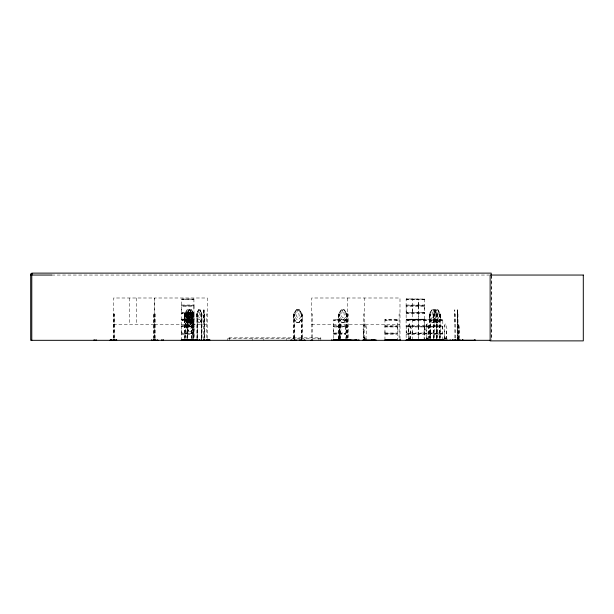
<?xml version="1.0" encoding="UTF-8"?>
<svg xmlns="http://www.w3.org/2000/svg" width="614" height="614" viewBox="0 0 614 614"><rect width="100%" height="100%" fill="white"/><g stroke="black" fill="none" stroke-linecap="round" stroke-linejoin="round"><path stroke-width="0.46" stroke-dasharray="3.07 2.3" d="M181.614 329.987L181.529 333.394L194.016 333.425L193.901 339.895M181.614 309.272L181.529 312.687M193.901 329.987L194.016 305.45L181.498 305.45L181.583 298.934L194.047 299.033L181.583 299.171M193.901 309.272L193.901 306.217L181.598 306.248L181.598 312.296L193.917 312.296M333.525 329.987L333.525 339.895M345.82 329.987L345.943 326.188L333.417 326.157L333.502 319.641L345.928 319.679L333.433 319.856M384.955 339.895L384.955 329.987M397.243 329.987L397.388 326.349M406.199 329.987L406.199 333.08M406.199 309.272L406.077 326.188L442.84 326.164L442.74 329.987M412.301 339.895L412.301 329.987M412.301 312.296L412.301 309.272M418.633 305.611L418.633 326.318M424.12 339.895L424.12 329.987M424.596 329.987L424.719 312.749L406.107 312.679M424.596 309.272L424.719 305.48L406.092 305.45L406.176 298.934L424.719 299.064M430.445 339.895L430.445 329.987M436.408 329.987L436.454 319.879M203.833 313.677L204.378 313.992L204.37 338.444L204.316 313.992M203.963 322.312L204.001 309.893M457.66 309.893L458.036 338.444L457.729 337.999L457.591 338.452L457.66 309.786L457.576 313.969M203.894 309.893L203.978 338.444M457.553 322.312L457.514 309.786L457.691 340.325M457.66 322.312L457.484 318.136M458.98 339.327L459.095 330.869A2.195 0.568 -90 0 0 458.98 327.416L458.696 323.946L459.111 327.416A2.195 0.568 -90 0 1 459.226 330.869L459.111 339.327M340.471 339.327L340.632 330.869A2.195 0.783 -90 0 0 340.471 327.416L340.471 325.044A1.098 0.391 -90 0 0 340.079 323.946L340.21 323.946A1.098 0.391 -90 0 1 340.593 325.044L340.593 327.416A2.195 0.783 -90 0 1 340.755 330.869L340.593 339.327M457.522 338.452L457.584 337.999M458.144 338.398C459.341 337.654 456.962 338.675 458.075 338.137M458.32 338.26L458.443 338.038M194.016 313.102L181.498 313.102L181.598 325.888M193.901 313.516L181.614 313.516M345.82 339.895L345.828 326.963L333.509 326.963L333.509 333.003L345.82 333.041M384.955 333.041L384.963 319.656M412.301 333.041L412.316 298.949M418.495 313.516L418.51 325.742M418.641 326.418L418.495 339.895M418.51 334.193L418.51 338.391M424.12 333.041L424.097 319.909M430.445 333.011L430.337 319.679M436.408 339.895L436.562 333.586M442.74 339.895L442.74 326.924L406.184 326.963L406.184 333.003L442.74 333.041M457.1 338.23L458.627 338.161L458.29 330.869A2.195 0.568 -90 0 1 458.412 327.416L458.827 323.946M458.428 338.398L458.42 330.869A2.195 0.568 -90 0 1 458.543 327.416L458.75 323.985M458.543 338.452L458.167 338.383M410.421 339.327L410.712 330.869A2.195 1.435 -90 0 0 410.421 327.416L410.421 325.044A1.098 0.714 -90 0 0 409.707 323.946A1.098 0.714 -90 0 0 408.985 325.044L408.985 327.416A2.195 1.435 -90 0 0 408.694 330.869L408.955 338.391C409.17 337.946 409.477 338.245 409.177 338.491M410.52 339.327L410.82 330.869A2.195 1.435 -90 0 0 410.52 327.416L410.52 325.044A1.098 0.714 -90 0 0 409.807 323.946L409.707 323.946M428.05 339.327L428.342 330.869A2.195 1.435 -90 0 0 428.05 327.416L428.05 325.044A1.098 0.714 -90 0 0 427.329 323.946A1.098 0.714 -90 0 0 426.615 325.044L426.615 327.416A2.195 1.435 -90 0 0 426.316 330.869L426.707 338.452L427.275 338.03M428.15 339.327L428.449 330.869A2.195 1.435 -90 0 0 428.15 327.416L428.15 325.044A1.098 0.714 -90 0 0 427.436 323.946L427.329 323.946M446.271 339.327L446.57 330.869A2.195 1.435 -90 0 0 446.271 327.416L446.271 325.044A1.098 0.714 -90 0 0 445.557 323.946A1.098 0.714 -90 0 0 444.843 325.044L444.843 327.416A2.195 1.435 -90 0 0 444.544 330.869L444.843 339.327M446.378 339.327L446.57 330.869M384.94 326.963L397.258 326.963L397.396 333.648L384.84 333.77M339.956 338.03L339.427 338.475L339.012 337.999M339.066 338.191L339.964 338.13L339.105 338.398L339.857 338.383L339.657 330.869A2.195 0.783 -90 0 1 339.818 327.416L339.818 325.044A1.098 0.391 -90 0 1 340.21 323.946M339.887 338.421L339.235 338.444M365.898 339.327L366.358 330.869A2.195 1.903 -90 0 0 365.967 327.416L365.898 325.044A1.098 0.952 -90 0 0 364.946 323.946A1.098 0.952 -90 0 0 363.995 325.044L364.064 327.416L363.995 325.044M339.504 338.26L339.319 313.992M418.51 326.886L418.495 333.041M408.855 338.314L409.292 338.398M408.985 338.207L409.384 338.483L409.607 337.999M409.546 338.099L409.3 338.491M427.075 338.368L426.262 338.23L427.359 338.191M427.313 338.068L426.6 338.46M444.359 338.26C446.616 338.659 443.63 337.823 445.027 338.491M458.535 338.26L457.115 338.329M426.055 338.214L427.29 338.452M426.293 338.13L427.336 338.329L426.093 338.329M426.999 338.038C425.356 338.444 427.467 338.414 426.377 337.999M444.828 337.992L444.605 338.521M445.012 338.137L444.689 338.452L444.92 338.03M445.503 338.03L445.534 338.161M364.793 338.521C363.189 337.999 366.121 338.322 364.202 338.452M364.532 338.26C364.562 338.237 365.092 338.26 364.163 338.13M364.217 338.345L364.831 338.122M197.309 338.444L197.194 313.631L197.155 338.444M457.445 338.176L457.56 337.999M364.524 337.999L364.524 338.406L364.232 338.03M364.655 338.398L364.793 337.999M457.975 313.992L457.983 338.444L458.205 338.061L457.814 338.429M406.176 319.894L442.786 319.641L442.847 326.157M339.35 338.398L340.002 338.329M338.529 338.23L339.91 338.26M445.541 338.452L444.82 338.491L445.188 338.03M181.468 305.542L181.606 306.217M406.061 326.249L406.199 326.955M424.727 312.971L406.115 313.125M190.647 310.431L191.422 315.826L190.647 317.453L189.887 317.453L189.143 315.826L189.143 313.992L189.887 310.431L190.724 310.431M189.887 314.606L189.143 320.009L189.887 321.629L190.647 321.629L191.422 320.009L191.422 318.175L190.647 314.606L189.81 314.606M189.703 319.633L188.958 323.202L188.958 325.036L189.703 326.656L190.47 326.656L191.246 325.036L190.47 319.633M445.158 338.491L445.296 338.038L445.28 338.429M191.821 323.133L190.478 319.909C192.988 316.509 190.923 315.112 190.094 319.288C189.289 315.12 187.093 316.479 189.68 319.925L188.475 322.849M444.874 338.222L445.419 338.529M190.01 323.187L188.375 320.14C187.37 324.476 184.983 323.217 187.907 319.533C185.083 316.033 187.439 314.805 188.337 318.912C189.212 314.821 191.721 316.003 188.805 319.556L190.14 322.857M187.93 314.238L187.055 319.633L189.519 323.785L191.046 323.785L192.558 321.306L192.558 318.175L191.422 314.069M445.265 338.398L445.587 338.191M444.774 338.214L444.689 338.452M339.734 338.137L339.857 338.084M181.567 326.026L181.598 333.003L193.917 333.003L193.917 326.963L181.598 326.963M194.032 333.709L181.498 333.809L181.614 339.895M333.402 326.188L333.525 326.924M397.381 326.479L384.886 326.602M406.115 305.419L406.184 312.296L424.604 312.296L424.604 306.248L406.184 306.248M442.871 333.709L406.1 333.801L406.199 339.895M189.127 309.893L187.984 313.992L187.984 317.123L189.519 319.61M187.8 323.202L188.951 319.096L186.74 323.202L186.74 327.3L188.989 331.514M437.882 309.893L435.518 309.893L434.367 313.992L434.367 317.123L435.902 319.61M364.125 338.329L365.023 338.268L364.309 338.122M299.279 309.893L296.416 309.893L295.027 313.992L295.027 317.123L296.877 319.61L298.749 319.61L300.63 317.123L300.63 313.992L299.225 309.893L302.08 313.992L302.18 318.136L299.271 322.312M442.824 333.394L406.146 333.325M200.087 309.893L198.376 309.893L197.57 313.992L197.57 317.123L198.644 319.61L199.719 319.61L200.809 317.123L199.995 309.893C202.106 313.815 202.536 318.489 200.118 322.312L198.353 322.312L196.756 318.098L196.703 313.954L198.353 309.786L200.118 309.786L201.76 313.954L201.691 338.444M196.756 313.992L198.445 309.786M200.026 322.312L201.707 318.098M384.871 333.394L397.396 333.548M442.809 326.602L406.115 326.571M193.993 319.694L181.46 319.48L194.009 319.833M412.178 319.418L412.278 319.909M181.498 333.425L181.552 333.939M194.016 305.833L181.552 305.925M384.84 326.195L397.388 326.318M424.704 305.833L406.115 305.864M193.986 326.571L181.529 326.571M192.343 299.563L193.425 299.563M192.343 320.27L193.425 320.27M344.254 320.27L345.337 320.27M395.685 320.27L396.767 320.27M416.929 299.563L418.011 299.563M423.031 299.563L424.113 299.563M416.929 320.27L418.011 320.27M423.031 320.27L424.128 320.278L424.128 319.656M434.85 320.27L435.932 320.27M441.182 320.27L442.257 320.27M444.636 338.214L445.48 338.13M434.474 315.826L433.645 317.453L432.786 317.453L431.911 315.826L432.786 310.431L433.707 310.431M436.362 313.67L437.314 313.992L437.314 338.444M201.177 313.67L201.991 313.992L201.991 338.444M186.763 322.312L186.763 313.954L189.173 309.786M189.204 309.893L186.84 313.992L186.94 338.444M193.633 322.273L191.461 326.487L189.02 326.487L186.687 322.312L186.687 318.136L189.02 313.961L192.443 313.992L192.443 338.444M189.097 313.961L186.763 318.175L189.173 322.312M189.204 322.204L186.917 318.098L189.127 314.069L187.984 318.175L187.984 321.306L188.782 321.252L189.611 319.633L189.611 317.799L188.782 314.238L187.861 314.238M188.989 318.988L186.587 323.164L186.587 327.339L188.912 331.514L191.353 331.514M191.422 322.204L193.709 318.098L191.537 313.954M191.384 326.487L193.709 322.273M191.246 331.406L193.61 327.3L193.686 323.164L193.686 327.339L191.276 331.514M435.556 322.312L433.146 318.136L433.146 313.954L435.556 309.786M433.323 338.444L433.223 313.954L435.587 309.893M437.805 322.204L440.169 318.098M437.843 322.312L440.246 318.136L440.246 313.954L437.92 309.786L435.479 309.786M191.046 319.61L192.558 317.123L192.558 313.992L191.422 309.893L193.786 313.992M192.382 326.333L190.87 328.812L189.342 328.812L187.8 326.333M437.429 319.61L438.941 317.123L438.941 313.992L437.805 309.893M182.189 299.563L184.1 299.563M182.189 320.27L184.1 320.27M334.1 320.27L336.012 320.27M385.531 320.27L387.442 320.27M406.775 299.563L408.686 299.563M412.877 299.563L414.788 299.563M406.775 320.27L408.686 320.27M412.877 320.27L414.788 320.27M424.696 320.27L426.607 320.27M431.02 320.27L432.931 320.27M187.017 326.118L184.346 321.943L184.415 313.954L187.017 309.786L191.537 309.786L193.863 313.954L193.771 338.444M184.499 313.992L187.086 309.786M192.205 317.76L189.665 313.585L186.955 313.585L184.346 317.76L184.346 321.943L187.063 326.003M187.017 313.585L184.43 317.799L187.063 313.693L185.789 317.799L185.789 320.93L187.477 323.417L189.189 323.417L190.908 320.93L190.908 317.799L189.626 313.693M189.626 322.204L192.251 318.098M189.665 322.312L192.19 318.098M189.557 326.003L192.274 321.943L189.603 326.118M434.528 309.786L437.214 313.954L437.214 318.136L434.597 322.312L431.872 322.312L429.339 318.098L429.255 313.954L431.934 309.786L434.597 309.786M431.98 309.893L429.409 313.992L429.424 338.444M434.528 322.312L437.214 318.136M296.424 322.312L293.515 318.136L293.515 313.954L296.424 309.786M296.47 309.893L293.615 313.992L293.569 318.136M299.225 322.204L302.08 318.098M341.415 322.204L338.56 318.098L338.467 313.954L341.369 309.786L344.27 309.786L347.125 313.954L347.171 338.444M341.415 309.893L338.56 313.992L338.629 338.444M344.17 322.204L347.025 318.098L346.971 313.992L344.17 309.893L345.575 313.992L345.575 317.123L343.694 319.61M189.189 319.61L190.908 317.123L190.908 313.992L189.626 309.893M434.052 319.61L435.779 317.123L435.779 313.992L434.489 309.893L437.061 313.992M339.519 338.429L339.527 330.869A2.195 0.783 -90 0 1 339.688 327.416L339.818 327.416M193.894 298.949L193.986 305.419M345.897 319.656L345.912 326.126M397.358 326.157L397.296 319.902M418.633 305.542L418.518 299.202M424.581 298.949L424.704 305.45M406.199 319.618L424.742 319.48L406.176 319.349L406.176 319.909M445.426 338.421L444.313 338.329M301.274 313.67L302.226 313.992L302.226 338.444M193.894 299.571L181.621 299.571M193.894 320.278L181.637 320.27M345.805 320.255L333.548 320.27M442.725 320.278L406.222 320.27M397.22 320.27L384.978 320.27M188.483 323.125L188.997 323.164L190.064 320.516L191.115 323.164L191.752 323.179M187.132 322.834L187.216 323.202M193.901 319.587L181.583 319.909M187.508 313.984L187.569 338.444M433.891 313.984L433.952 338.444M406.215 298.949L424.642 299.195M458.313 338.038L457.706 338.398M346.219 313.67L347.171 313.992M51.799 275.049L489.181 275.049M424.596 299.563L406.215 299.571M181.598 305.035L193.917 305.035M406.184 305.035L424.604 305.035M296.37 309.786L299.325 309.786M191.499 309.893L187.063 309.893L185.789 313.992L185.789 317.123L187.477 319.61M344.224 309.893L341.361 309.893L339.972 313.992L339.972 317.123L341.821 319.61M434.551 309.893L431.911 309.893L430.637 313.992L430.637 317.123L432.333 319.61M199.558 310.431L198.921 310.431L198.376 313.992L198.921 317.453L199.466 317.453L199.987 315.826L199.466 310.431M203.986 310.431L203.894 313.992M298.358 310.431L297.368 310.431L296.416 313.992L296.416 315.826L297.368 317.453L298.304 317.453L299.21 315.826L298.304 310.431M437.107 310.431L436.27 310.431L435.526 313.992L435.526 315.826L436.27 317.453L437.03 317.453L437.805 315.826L437.03 310.431M457.653 310.431L457.491 313.654M406.184 313.516L424.604 313.516M185.228 313.954L185.282 338.444M193.057 313.954L194.016 313.992L194.016 338.444M201.177 313.954L201.246 338.444M430.076 313.954L430.13 338.444M439.44 313.954L439.524 338.444M113.49 313.992L114.396 313.992L114.396 338.429M184.415 313.954L185.497 313.992L185.497 338.444M186.763 313.954L187.807 313.992L187.807 340.325M196.703 313.954L197.601 313.992L197.601 338.444M207.317 313.992L206.419 313.992L206.419 338.429M293.515 313.954L294.628 313.992L294.628 338.444M311.613 313.992L312.511 313.992L312.511 338.429M338.467 313.954L339.573 313.992L339.626 338.437M347.324 313.992L348.222 313.992L348.222 338.429M364.279 313.992L363.388 313.992L363.388 338.429M399.99 313.992L399.1 313.992L399.1 338.429M429.255 313.954L430.337 313.992L430.337 338.444M433.146 313.954L434.19 313.992L434.19 340.325M454.79 313.954L455.243 313.992L455.243 340.325M184.561 318.098L187.086 322.312M196.703 318.136L198.445 322.312M293.515 318.136L296.47 322.204L299.279 322.204M338.613 318.098L341.369 322.312L344.27 322.312L346.971 318.098M429.409 318.098L431.872 322.312M433.146 318.136L435.587 322.204L437.882 322.204M440.246 318.136L440.092 313.992M188.912 318.988L191.353 318.988L193.686 323.164M424.596 319.188L406.199 319.188L424.566 319.188M397.312 319.679L384.809 319.74L397.273 319.879M442.763 319.664L406.13 319.587M193.924 319.894L181.544 319.871M187.063 322.204L191.499 322.204M198.376 322.204L200.087 322.204M341.361 322.204L344.224 322.204M431.911 322.204L434.551 322.204M187.017 322.312L191.537 322.312L193.863 318.136L191.345 314.069M296.37 322.312L299.325 322.312M435.479 322.312L437.92 322.312M454.897 322.312L454.79 309.786L454.897 338.444M193.533 323.202L191.276 318.988M113.49 324.322L154.36 324.322M154.651 324.322L207.309 324.322M311.613 324.322L399.99 324.322M339.818 325.044L339.688 325.044A1.098 0.391 -90 0 1 340.079 323.946M408.985 325.044L409.093 325.044A1.098 0.714 -90 0 1 409.807 323.946M426.615 325.044L426.722 325.044A1.098 0.714 -90 0 1 427.436 323.946M444.843 325.044L444.843 327.416M181.598 325.742L193.917 325.742M333.509 325.742L345.828 325.742M384.94 325.742L397.258 325.742M406.184 325.742L442.755 325.781M186.994 326.003L189.626 326.003M181.514 326.164L194.024 326.188M345.912 326.541L333.41 326.51M186.587 327.339L189.028 331.406L191.315 331.406M365.967 327.416L365.898 325.044M408.985 327.416L409.093 325.044M426.615 327.416L426.722 325.044M363.672 330.869L363.956 338.391L363.672 330.869A2.195 1.903 -90 0 1 364.064 327.416M408.694 330.869L408.794 330.869A2.195 1.435 -90 0 1 409.093 327.416M426.316 330.869L426.423 330.869A2.195 1.435 -90 0 1 426.722 327.416M444.544 330.869L444.943 339.327M384.94 333.003L397.25 333.041M333.425 333.425L345.912 333.425M333.425 333.801L345.912 333.801M181.598 334.223L193.917 334.223M333.509 334.223L345.828 334.223M384.94 334.223L397.258 334.193L397.243 339.895M406.184 334.223L442.755 334.223M338.813 337.884L339.319 337.884M363.933 337.884L364.885 337.884L364.8 339.166M408.494 337.884L409.269 337.884M426.124 337.884L426.899 337.884M457.438 337.884L457.852 337.884M408.502 338.23L409.676 338.161M338.552 338.329L339.972 338.191M408.464 338.329L409.715 338.26M227.679 338.682L299.908 338.682M300.845 338.682L311.313 338.682M312.242 338.682L320.815 338.682M365.568 338.89L366.696 338.89L366.696 340.033M443.6 338.89L445.142 338.89M445.58 338.89L447.122 338.89L447.122 340.033M439.478 313.67L440.399 313.992L440.399 338.444M193.088 313.67L193.141 338.444M191.438 313.984L193.786 318.136M299.271 309.786L302.18 313.954M364.163 338.214L364.279 297.997M189.734 309.786L192.335 313.954M189.665 309.786L192.251 313.992L192.228 338.444M189.603 313.585L192.19 317.799L189.557 313.693M184.499 318.098L187.124 322.204M437.843 309.786L440.169 313.992L440.154 338.444M186.763 322.273L189.097 326.487M424.704 312.718L424.604 312.296M194.001 312.679L181.498 313.063M436.531 333.456L436.424 326.963M200.026 309.786L201.707 313.992M424.604 326.963L424.596 339.895M191.246 319.096L192.382 323.202M436.669 313.639L436.6 340.325M433.645 310.431L434.474 313.992M418.51 305.066L418.51 298.964M408.794 330.869L409.062 338.391M203.894 309.786L204.025 340.325M457.576 313.677L457.553 309.893M491.599 275.993L491.599 340.325M491.223 275.049L491.223 340.325M445.127 339.166L445.127 337.884L444.352 337.884L444.352 339.166M445.004 337.884L445.004 339.166M444.467 337.884L444.467 339.166M439.77 313.992L439.77 338.444M437.145 313.954L437.107 338.444M436.408 313.67L436.393 338.444M433.561 313.992L433.561 338.444M429.631 313.992L429.631 338.444M418.51 306.248L418.51 312.296M399.99 339.365L399.99 297.997L311.613 297.997L311.62 338.429M347.324 297.997L347.332 338.429M347.071 313.954L347.002 338.444M346.403 313.992L346.403 340.325M346.304 313.647L346.227 338.444M338.798 313.992L338.798 338.444M320.815 340.325L320.815 337.853L227.679 337.853L227.679 340.325M318.896 337.853L318.896 340.325M302.027 313.992L302.057 338.444M301.459 313.992L301.459 340.325M301.313 313.67L301.282 338.444M298.013 338.682L298.013 340.325M294.459 338.444L294.413 313.67M293.853 313.992L293.853 338.444M293.669 313.992L293.684 338.444M286.608 338.682L286.608 340.325M263.805 338.682L263.805 340.325M252.4 338.682L252.4 340.325M229.598 337.853L229.598 340.325M207.317 338.429L207.309 297.997L154.651 297.997L154.651 338.429M201.546 313.992L201.546 340.325M196.864 313.992L196.864 338.444M193.709 313.992L193.709 322.312M193.387 313.992L193.387 338.444M192.19 313.992L192.205 321.943M191.737 313.992L191.737 340.325M191.576 313.977L191.522 338.444M187.178 313.992L187.178 338.444M184.791 313.992L184.791 338.444M184.561 313.992L184.584 338.444M155.542 338.429L155.542 313.992L153.669 313.992L153.669 338.429M154.575 313.992L154.575 338.429M154.36 338.429L154.36 297.997L113.49 297.997L113.49 338.429M153.884 313.992L153.884 338.429M136.462 297.997L136.462 324.322M129.439 297.997L129.439 324.322M114.173 313.992L114.173 338.429M113.705 313.992L113.705 338.429M203.894 315.826L203.879 317.453L203.856 315.826M457.553 315.826L457.545 317.453L457.522 315.826M187.93 310.431L187.055 315.826L187.93 317.453L188.782 317.453L189.611 315.826L189.611 313.992L188.782 310.431L187.93 310.431M342.313 310.431L341.361 315.826L342.313 317.453L343.249 317.453L344.155 315.826L344.155 313.992L343.249 310.431L342.313 310.431M181.621 319.18L193.901 319.188L181.637 319.188"/><path stroke-width="0.92" d="M199.205 340.302L199.205 339.78M209.075 340.302L209.082 339.78M452.863 340.302L452.871 339.78M462.741 340.302L462.741 339.78M192.635 340.24L192.681 339.78M457.553 340.164L456.962 340.309L457.115 339.803M474.361 339.803L474.361 340.148M474.998 340.309L475.213 339.803M436.508 340.256L436.523 339.642M109.952 340.325L116.599 339.826M333.502 340.072L356.335 340.309L338.306 340.309M354.984 340.309L355.069 339.803M356.174 340.325L356.235 339.803M290.775 340.256L296.032 340.256M311.014 340.271L311.344 340.256M457.115 340.148L457.691 340.309L457.645 339.642M423.023 340.164L423.576 340.309L407.619 340.309M407.857 340.309L408.295 340.325M409.5 340.164L410.06 340.294L409.592 340.309M421.258 339.803L421.104 340.309L421.818 340.325M423.161 340.309L423.407 339.803M441.159 340.309L425.387 340.164M425.939 340.309L425.364 340.033M427.121 340.164L427.544 340.164M438.887 339.803L438.91 340.164M439.424 340.309L439.455 339.642M440.783 340.309L441.036 339.803M406.184 340.286L475.106 340.309M443.753 340.309L444.229 340.325L443.615 340.164M445.219 340.309L445.772 340.164M459.264 339.803L458.742 340.309M374.486 340.294L362.713 340.294L374.939 340.294L374.701 339.803M363.15 340.309L374.924 340.309M363.265 340.294L363.642 340.309M363.288 339.642L363.519 340.164M365.261 340.164L365.422 340.325M371.7 340.309L371.854 339.803M422.862 340.325L423.299 340.309M426.991 340.309L427.405 340.309M427.244 340.325L427.636 340.309M439.447 340.325L438.887 340.033M440.514 340.309L440.906 340.325M110.274 340.256L110.328 339.826M181.184 340.256L209.144 340.302L209.144 339.78M187.516 340.256L187.569 339.826M426.339 340.256L426.392 339.826M432.333 340.256L432.386 339.826M365.76 340.164L365.637 340.309M374.532 340.325L373.934 340.294L373.995 339.504M336.042 340.256L336.096 339.826M32.619 273.813L30.7 273.813L30.7 340.325L490.264 340.325M30.7 275.049L51.76 275.049M181.614 339.895L193.901 339.895M333.525 339.895L345.82 339.895M384.955 339.895L397.243 339.895M406.199 339.895L442.74 339.895M181.583 340.072L193.924 340.056M384.932 340.072L397.273 340.072M406.176 340.056L442.763 340.056M158.105 340.302L151.512 340.256M299.762 340.325L299.762 339.78L299.824 340.187L305.173 340.302M333.509 340.286L356.327 340.325M384.94 340.286L397.258 340.286M400.213 340.24L400.566 340.256M372.568 340.309L371.854 340.033M349.765 340.256L349.704 339.826L349.642 340.325M195.835 340.256L195.943 339.78M189.795 340.256L189.887 339.78M189.503 340.256L189.45 339.826M339.488 340.309L339.488 339.642M443.592 340.033L443.845 339.78M462.81 340.256L462.802 339.78M452.932 340.256L452.932 339.78M199.266 340.256L199.266 339.78M491.223 275.049L491.223 273.123L31.782 273.123L31.782 340.325M460.009 339.78L460.009 340.325M455.243 339.642L455.243 340.325M454.897 339.642L454.897 340.325M450.131 339.78L450.131 340.325M440.284 339.78L440.284 340.325M439.693 339.642L439.693 340.325M436.861 339.78L436.861 340.325M436.6 339.803L436.592 340.294M436.316 339.642L436.316 340.325M434.267 339.642L434.29 340.325M434.021 339.642L434.021 340.325M432.44 339.78L432.44 340.325M430.422 339.642L430.422 340.325M430.214 339.642L430.214 340.325M429.877 339.78L429.877 340.325M426.446 339.78L426.446 340.325M400.128 339.78L400.128 340.325M400.059 339.78L400.059 340.325M398.993 339.642L399 340.325M375.845 339.504L375.845 340.325M358.806 339.504L358.806 340.325M356.957 339.504L356.957 340.325M350.748 339.504L350.748 340.325M348.898 339.504L348.898 340.325M348.322 339.642L348.322 340.325M347.255 339.78L347.255 340.325M347.194 339.78L347.194 340.325M346.311 339.642L346.311 340.325M346.142 339.642L346.142 340.325M344.707 339.78L344.707 340.325M341.092 339.78L341.092 340.325M339.665 339.642L339.665 340.325M336.157 339.78L336.157 340.325M333.709 339.504L333.709 340.325M331.859 339.504L331.859 340.325M312.61 339.642L312.61 340.325M311.482 339.78L311.544 340.325M304.697 339.78L304.697 340.325M301.367 339.642L301.367 340.325M301.198 339.642L301.198 340.325M296.148 339.78L296.148 340.325M294.72 339.642L294.72 340.325M294.543 339.642L294.543 340.325M291.213 339.78L291.213 340.325M209.773 339.504L209.773 340.325M208.422 339.504L208.422 340.325M206.319 339.642L206.319 340.325M206.174 339.78L206.174 340.325M204.025 339.642L204.025 340.325M203.978 339.642L203.978 340.325M201.492 339.642L201.492 340.325M201.2 339.642L201.231 340.325M197.654 339.642L197.616 340.325M197.462 339.78L197.462 340.325M197.355 339.642L197.355 340.325M196.48 339.78L196.48 340.325M195.436 339.78L195.436 340.325M194.17 339.78L194.17 340.325M193.602 339.78L193.502 340.325M193.31 339.642L193.31 340.325M193.072 339.642L193.072 340.325M192.903 339.78L192.903 340.325M192.804 339.78L192.788 340.325M192.228 339.78L192.228 340.325M191.944 339.78L191.944 340.325M191.652 339.642L191.652 340.325M191.445 339.642L191.415 340.325M189.642 339.78L189.642 340.325M189.396 339.78L189.396 340.325M189.074 339.78L189.081 340.325M188.974 339.78L188.974 340.325M188.275 339.78L188.26 340.325M187.884 339.642L187.884 340.325M187.638 339.642L187.623 340.325M185.888 339.78L185.888 340.325M185.574 339.642L185.574 340.325M185.367 339.642L185.359 340.325M183.494 339.78L183.494 340.325M181.583 339.78L181.583 340.325M163.232 339.504L163.232 340.325M161.873 339.504L161.873 340.325M157.683 339.78L157.683 340.325M155.641 339.642L155.641 340.325M154.513 339.78L154.575 340.325M153.807 339.642L153.807 340.325M153.592 339.642L153.592 340.325M151.405 339.78L151.405 340.325M116.652 339.78L116.652 340.325M114.473 339.642L114.473 340.325M114.258 339.642L114.258 340.325M113.329 339.504L113.329 340.325M111.456 339.504L111.456 340.325M110.382 339.78L110.382 340.325M96.045 339.504L96.045 340.325M94.165 339.504L94.165 340.325M583.3 275.049L490.141 275.049L490.141 340.877L583.3 340.877L583.3 275.049M458.036 340.325L458.036 339.642L457.983 340.325M364.417 340.325L364.417 339.78L364.348 340.325M207.448 340.325L207.448 339.78L207.386 340.325M204.37 340.325L204.37 339.642L204.324 340.325M190.478 340.325L190.478 339.78L190.417 340.325"/></g></svg>
